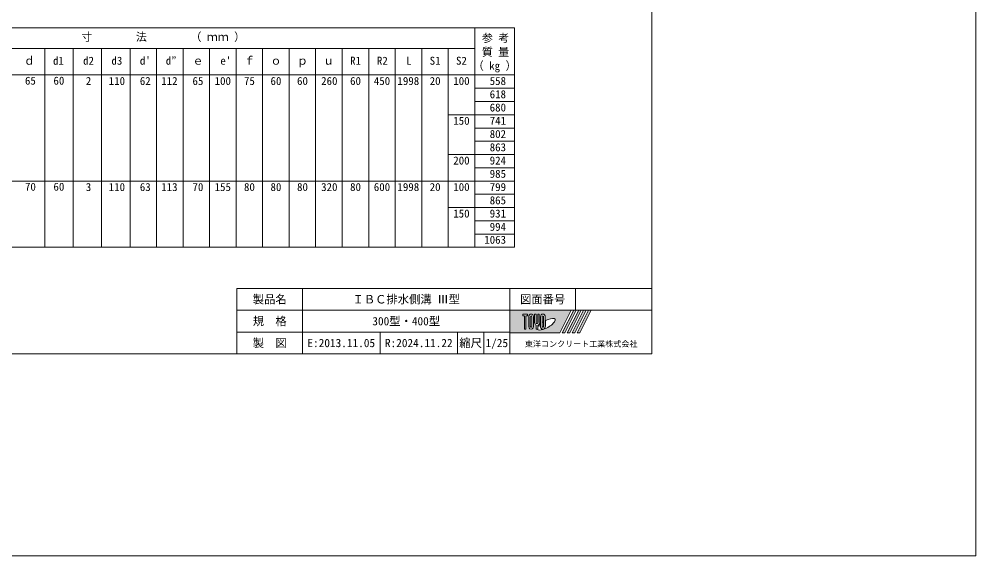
# Model space of a CAD drawing. Units: millimetres at full size; details may follow other scales. Extents: x 80703 to 103503, y 5263 to 15046.
# Drawn here: x 99121 to 103503, y 5263 to 7723 of the extents above; entities that cross this region are included whole.
import ezdxf
from ezdxf.enums import TextEntityAlignment as Align

# ---------------------------------------------------------------- set-up
doc = ezdxf.new("R2010")
doc.units = ezdxf.units.MM
doc.header["$LTSCALE"] = 20
doc.layers.add('0_2', color=7, linetype='Continuous', lineweight=9)
doc.layers.add('枠', color=5, linetype='Continuous', lineweight=5)
doc.styles.add('ＭＳ ゴシック', font='')
doc.styles.get('ＭＳ ゴシック').set_extended_font_data('MS Gothic')

msp = doc.modelspace()

# ---------------------------------------------------------------- hatches: boundary and pattern name
at = {"layer": '枠'}
h = msp.add_hatch(color=7, dxfattribs=at)
h.paths.add_polyline_path([(101369.12, 6388.6), (101369.12, 6284.69), (101597.73, 6284.69), (101649.69, 6388.6)])
edge = h.paths.add_edge_path(flags=16)
edge.add_ellipse((101535.1, 6324.64), major_axis=(40.71, 22.79), ratio=0.3471473, start_angle=-144.31122, end_angle=72.1899, ccw=False)
edge.add_ellipse((101520.03, 6314.8), major_axis=(0, 13.86), ratio=0.8463542, start_angle=-160.70346, end_angle=-90)
edge.add_line((101531.75, 6314.8), (101531.75, 6341.21))
edge = h.paths.add_edge_path(flags=16)
edge.add_ellipse((101520.03, 6358.5), major_axis=(0, 12.79), ratio=0.8463542, start_angle=-90, end_angle=90, ccw=False)
edge.add_line((101530.85, 6358.5), (101530.85, 6314.8))
edge.add_ellipse((101520.03, 6314.8), major_axis=(0, 12.79), ratio=0.8463542, start_angle=90, end_angle=-90, ccw=False)
edge.add_line((101509.2, 6314.8), (101509.2, 6358.5))
edge = h.paths.add_edge_path(flags=16)
edge.add_line((101523.64, 6358.5), (101523.64, 6314.8))
edge.add_ellipse((101520.03, 6314.8), major_axis=(0, 4.26), ratio=0.8463541, start_angle=90, end_angle=-90, ccw=False)
edge.add_line((101516.42, 6314.8), (101516.42, 6358.5))
edge.add_ellipse((101520.03, 6358.5), major_axis=(0, 4.26), ratio=0.8463541, start_angle=-90, end_angle=90, ccw=False)
edge = h.paths.add_edge_path(flags=16)
edge.add_line((101522.73, 6336.16), (101522.73, 6314.8))
edge.add_ellipse((101520.03, 6314.8), major_axis=(0, 3.2), ratio=0.8463541, start_angle=90, end_angle=-90, ccw=False)
edge.add_line((101517.32, 6314.8), (101517.32, 6332.66))
edge.add_ellipse((101535.1, 6324.64), major_axis=(40.71, 22.79), ratio=0.3471473, start_angle=107.79174, end_angle=126.47132, ccw=False)
edge = h.paths.add_edge_path(flags=16)
edge.add_line((101503.79, 6371.28), (101503.79, 6332.12))
edge.add_ellipse((101492.97, 6332.12), major_axis=(0, 12.79), ratio=0.8463542, start_angle=-163.34117, end_angle=-90, ccw=False)
edge.add_line((101496.57, 6320.06), (101496.57, 6302.01))
edge.add_line((101496.57, 6302.01), (101489.36, 6302.01))
edge.add_line((101489.36, 6302.01), (101489.36, 6320.06))
edge.add_ellipse((101492.97, 6332.12), major_axis=(0, 12.79), ratio=0.8463542, start_angle=90, end_angle=163.34117, ccw=False)
edge.add_line((101482.14, 6332.12), (101482.14, 6371.28))
edge.add_line((101482.14, 6371.28), (101489.36, 6371.28))
edge.add_line((101489.36, 6371.28), (101489.36, 6332.12))
edge.add_ellipse((101492.97, 6332.12), major_axis=(0, 4.26), ratio=0.8463541, start_angle=90, end_angle=-90)
edge.add_line((101496.57, 6332.12), (101496.57, 6371.28))
edge.add_line((101496.57, 6371.28), (101503.79, 6371.28))
edge = h.paths.add_edge_path(flags=16)
edge.add_line((101508.3, 6325.83), (101508.3, 6314.8))
edge.add_ellipse((101520.03, 6314.8), major_axis=(0, 13.86), ratio=0.8463542, start_angle=90, end_angle=-171.54427)
edge.add_ellipse((101535.1, 6324.64), major_axis=(40.71, 22.79), ratio=0.3471473, start_angle=-178.64954, end_angle=-148.29244, ccw=False)
edge.add_line((101495.02, 6300.94), (101497.48, 6300.94))
edge.add_line((101497.48, 6300.94), (101497.48, 6314.45))
edge.add_ellipse((101535.1, 6324.64), major_axis=(40.71, 22.79), ratio=0.3471473, start_angle=148.21912, end_angle=165.90812, ccw=False)
edge = h.paths.add_edge_path(flags=16)
edge.add_ellipse((101465.91, 6358.5), major_axis=(0, 12.79), ratio=0.8463542, start_angle=-90, end_angle=90, ccw=False)
edge.add_line((101476.73, 6358.5), (101476.73, 6314.8))
edge.add_ellipse((101465.91, 6314.8), major_axis=(0, 12.79), ratio=0.8463542, start_angle=90, end_angle=-90, ccw=False)
edge.add_line((101455.08, 6314.8), (101455.08, 6358.5))
edge = h.paths.add_edge_path(flags=16)
edge.add_line((101469.51, 6358.5), (101469.51, 6314.8))
edge.add_ellipse((101465.91, 6314.8), major_axis=(0, 4.26), ratio=0.8463541, start_angle=90, end_angle=-90, ccw=False)
edge.add_line((101462.3, 6314.8), (101462.3, 6358.5))
edge.add_ellipse((101465.91, 6358.5), major_axis=(0, 4.26), ratio=0.8463541, start_angle=-90, end_angle=90, ccw=False)
h.paths.add_polyline_path([(101449.67, 6371.28), (101449.67, 6362.76), (101442.45, 6362.76), (101442.45, 6302.01), (101435.24, 6302.01), (101435.24, 6362.76), (101428.02, 6362.76), (101428.02, 6371.28)], flags=16)
for points in [[(101609.16, 6284.69), (101620.59, 6284.69), (101672.55, 6388.6), (101661.12, 6388.6)], [(101695.41, 6388.6), (101683.98, 6388.6), (101632.02, 6284.69), (101643.46, 6284.69)], [(101718.27, 6388.6), (101706.84, 6388.6), (101654.89, 6284.69), (101666.32, 6284.69)], [(101741.14, 6388.6), (101729.71, 6388.6), (101677.75, 6284.69), (101689.18, 6284.69)]]:
    msp.add_hatch(color=7, dxfattribs=at).paths.add_polyline_path(points)

# ---------------------------------------------------------------- linework, layer by layer
at = {"layer": '0_2'}
for p, q in [((98015.67, 7683.47), (101390.57, 7683.47)), ((101208.33, 7683.47), (101208.33, 6677.05)), ((101390.57, 7683.47), (101390.57, 6677.05)), ((98353.86, 7588.29), (101208.33, 7588.29)), ((99238.32, 7588.29), (99238.32, 6677.05)), ((99368.83, 7588.29), (99368.83, 6677.05)), ((99499.33, 7588.29), (99499.33, 6677.05)), ((99629.33, 7588.29), (99629.33, 6677.05)), ((99750.83, 7588.29), (99750.83, 6677.05)), ((99872.33, 7588.29), (99872.33, 6677.05)), ((99993.83, 7588.29), (99993.83, 6677.05)), ((100114.83, 7588.29), (100114.83, 6677.05)), ((100236.33, 7588.29), (100236.33, 6677.05)), ((100357.83, 7588.29), (100357.83, 6677.05)), ((100479.32, 7588.29), (100479.32, 6677.05)), ((100600.82, 7588.29), (100600.82, 6677.05)), ((100722.32, 7588.29), (100722.32, 6677.05)), ((100843.82, 7588.29), (100843.82, 6980.8)), ((100965.32, 7588.29), (100965.32, 6677.05)), ((101086.82, 7588.29), (101086.82, 6677.05)), ((98015.67, 7466.79), (101390.57, 7466.79)), ((101208.33, 7406.04), (101390.57, 7406.04)), ((101208.33, 7345.29), (101390.57, 7345.29)), ((101086.82, 7284.54), (101390.57, 7284.54)), ((101208.33, 7223.79), (101390.57, 7223.79)), ((101208.33, 7163.04), (101390.57, 7163.04)), ((101086.82, 7102.29), (101390.57, 7102.29)), ((101208.33, 7041.55), (101390.57, 7041.55)), ((98718.36, 6980.8), (101390.57, 6980.8)), ((99629.33, 6980.8), (99629.33, 6677.05)), ((99872.33, 6980.8), (99872.33, 6677.05)), ((99993.83, 6980.8), (99993.83, 6677.05)), ((100114.83, 6980.8), (100114.83, 6677.05)), ((100236.33, 6980.8), (100236.33, 6677.05)), ((100357.83, 6980.8), (100357.83, 6677.05)), ((100479.32, 6980.8), (100479.32, 6677.05)), ((100600.82, 6980.8), (100600.82, 6677.05)), ((100722.32, 6980.8), (100722.32, 6677.05)), ((100843.82, 6980.8), (100843.82, 6677.05)), ((101208.33, 6980.8), (101390.57, 6980.8)), ((101208.33, 6920.04), (101390.57, 6920.04)), ((101086.82, 6859.3), (101390.57, 6859.3)), ((101208.33, 6798.55), (101390.57, 6798.55)), ((101208.33, 6737.8), (101390.57, 6737.8)), ((98015.67, 6677.05), (101390.57, 6677.05))]:
    msp.add_line(p, q, dxfattribs=at)
at = {"layer": '枠', "lineweight": 20}
for p, q in [((103503.12, 5263.01), (103503.12, 15046.2)), ((102019.12, 6188.6), (102019.12, 12908.6)), ((102019.12, 6488.6), (100119.14, 6488.6)), ((100119.14, 6188.6), (100119.14, 6488.6)), ((100419.14, 6188.6), (100419.14, 6488.6)), ((101369.14, 6188.6), (101369.14, 6488.6)), ((101669.14, 6388.6), (101669.14, 6488.6)), ((102019.12, 6388.6), (100119.14, 6388.6)), ((101369.14, 6288.6), (100119.14, 6288.6)), ((100774.14, 6188.6), (100774.14, 6288.6)), ((101129.14, 6188.6), (101129.14, 6288.6)), ((101249.14, 6188.6), (101249.14, 6288.6)), ((102019.12, 6188.6), (97387.12, 6188.6)), ((95903.12, 5263.01), (103503.12, 5263.01))]:
    msp.add_line(p, q, dxfattribs=at)
at = {"layer": '枠'}
for p, q in [((101369.12, 6388.6), (101369.12, 6284.69)), ((101369.12, 6388.6), (101649.69, 6388.6)), ((101369.14, 6388.6), (101693.14, 6388.6)), ((101369.14, 6388.6), (101369.14, 6268.6)), ((101369.14, 6388.6), (101693.14, 6388.6)), ((101369.14, 6388.6), (101369.14, 6268.6)), ((101428.02, 6371.28), (101428.02, 6362.76)), ((101428.02, 6371.28), (101449.67, 6371.28)), ((101435.24, 6362.76), (101428.02, 6362.76)), ((101435.24, 6362.76), (101435.24, 6302.01)), ((101442.45, 6362.76), (101442.45, 6302.01)), ((101449.67, 6362.76), (101442.45, 6362.76)), ((101449.67, 6371.28), (101449.67, 6362.76)), ((101455.08, 6358.5), (101455.08, 6314.8)), ((101462.3, 6314.8), (101462.3, 6358.5)), ((101469.51, 6358.5), (101469.51, 6314.8)), ((101476.73, 6314.8), (101476.73, 6358.5)), ((101482.14, 6332.12), (101482.14, 6371.28)), ((101482.14, 6371.28), (101489.36, 6371.28)), ((101489.36, 6371.28), (101489.36, 6332.12)), ((101496.57, 6332.12), (101496.57, 6371.28)), ((101496.57, 6371.28), (101503.79, 6371.28)), ((101503.79, 6371.28), (101503.79, 6332.12)), ((101509.2, 6358.5), (101509.2, 6314.8)), ((101516.42, 6314.8), (101516.42, 6358.5)), ((101523.64, 6358.5), (101523.64, 6314.8)), ((101530.85, 6314.8), (101530.85, 6358.5)), ((101649.69, 6388.6), (101597.73, 6284.69)), ((101661.12, 6388.6), (101609.16, 6284.69)), ((101672.55, 6388.6), (101620.59, 6284.69)), ((101683.98, 6388.6), (101632.02, 6284.69)), ((101695.41, 6388.6), (101643.46, 6284.69)), ((101706.84, 6388.6), (101654.89, 6284.69)), ((101661.12, 6388.6), (101672.55, 6388.6)), ((101718.27, 6388.6), (101666.32, 6284.69)), ((101729.71, 6388.6), (101677.75, 6284.69)), ((101683.98, 6388.6), (101695.41, 6388.6)), ((101741.14, 6388.6), (101689.18, 6284.69)), ((101706.34, 6388.6), (101719.54, 6388.6)), ((101706.34, 6388.6), (101719.54, 6388.6)), ((101706.84, 6388.6), (101718.27, 6388.6)), ((101729.71, 6388.6), (101741.14, 6388.6)), ((101732.74, 6388.6), (101745.94, 6388.6)), ((101732.74, 6388.6), (101745.94, 6388.6)), ((101759.14, 6388.6), (101772.34, 6388.6)), ((101759.14, 6388.6), (101772.34, 6388.6)), ((101785.54, 6388.6), (101798.74, 6388.6)), ((101785.54, 6388.6), (101798.74, 6388.6)), ((101489.36, 6320.06), (101489.36, 6302.01)), ((101496.57, 6320.06), (101496.57, 6302.01)), ((101497.48, 6314.45), (101497.48, 6300.94)), ((101508.3, 6325.83), (101508.3, 6314.8)), ((101517.32, 6314.8), (101517.32, 6332.66)), ((101522.73, 6336.16), (101522.73, 6314.8)), ((101531.75, 6314.8), (101531.75, 6341.21)), ((101369.12, 6284.69), (101597.73, 6284.69)), ((101442.45, 6302.01), (101435.24, 6302.01)), ((101496.57, 6302.01), (101489.36, 6302.01)), ((101495.02, 6300.94), (101497.48, 6300.94)), ((101609.16, 6284.69), (101620.59, 6284.69)), ((101632.02, 6284.69), (101643.46, 6284.69)), ((101654.89, 6284.69), (101666.32, 6284.69)), ((101677.75, 6284.69), (101689.18, 6284.69))]:
    msp.add_line(p, q, dxfattribs=at)
for centre, major_axis, ratio, start_param, end_param in [((101465.91, 6358.5), (0, 12.79), 0.846354, 4.712389, 7.8539816), ((101465.91, 6358.5), (0, 4.26), 0.846354, 4.712389, 7.8539816), ((101520.03, 6358.5), (0, 12.79), 0.846354, 4.712389, 7.8539816), ((101520.03, 6358.5), (0, 4.26), 0.846354, 4.712389, 7.8539816), ((101465.91, 6314.8), (0, 12.79), 0.846354, 1.5707963, 4.712389), ((101465.91, 6314.8), (0, 4.26), 0.846354, 1.5707963, 4.712389), ((101492.97, 6332.12), (0, 12.79), 0.846354, 1.5707963, 2.8017557), ((101492.97, 6332.12), (0, 4.26), 0.846354, 1.5707963, 4.712389), ((101492.97, 6332.12), (0, 12.79), 0.846354, 3.4814296, 4.712389), ((101535.1, 6324.64), (40.71, 22.79), 0.347147, 2.0815197, 2.5155126), ((101520.03, 6314.8), (0, 13.86), 0.846354, 1.5707963, 3.3154679), ((101520.03, 6314.8), (0, 12.79), 0.846354, 1.5707963, 4.712389), ((101520.03, 6314.8), (0, 4.26), 0.846354, 1.5707963, 4.712389), ((101535.1, 6324.64), (40.71, 22.79), 0.347147, 1.6817405, 1.8219833), ((101520.03, 6314.8), (0, 3.2), 0.846354, 1.5707963, 4.712389), ((101535.1, 6324.64), (40.71, 22.79), 0.347147, 4.2621853, 7.7429163), ((101520.03, 6314.8), (0, 13.86), 0.846354, 3.5338438, 4.712389), ((101535.1, 6324.64), (40.71, 22.79), 0.347147, 3.2093975, 4.2004451)]:
    msp.add_ellipse(centre, major_axis=major_axis, ratio=ratio, start_param=start_param, end_param=end_param, dxfattribs=at)

# ---------------------------------------------------------------- texts
at = {"layer": '0_2', "style": 'ＭＳ ゴシック'}
for s, p in [('寸\u3000\u3000\u3000\u3000法\u3000\u3000\u3000\u3000（ ｍｍ ）', (99781.09, 7612.01)), ('d2', (99439.08, 7502.88)), ('d3', (99569.08, 7502.88)), ("d'", (99699.08, 7502.88)), ('ｆ', (100176.08, 7502.88)), ('ｏ', (100297.58, 7502.88)), ('ｐ', (100419.07, 7502.88)), ('R1', (100662.07, 7502.88)), ('S1', (101026.57, 7502.88)), ('S2', (101147.07, 7502.88)), ('2', (99439.08, 7410)), ('110', (99569.08, 7410)), ('62', (99699.08, 7410)), ('75', (100176.08, 7410)), ('60', (100297.58, 7410)), ('60', (100419.07, 7410)), ('60', (100662.07, 7410)), ('20', (101026.57, 7410)), ('100', (101147.07, 7410)), ('150', (101147.07, 7227.75)), ('200', (101147.07, 7045.5)), ('3', (99439.08, 6924)), ('110', (99569.08, 6924)), ('63', (99699.08, 6924)), ('80', (100176.08, 6924)), ('80', (100297.58, 6924)), ('80', (100419.07, 6924)), ('80', (100662.07, 6924)), ('20', (101026.57, 6924)), ('100', (101147.07, 6924)), ('150', (101147.07, 6802.5))]:
    msp.add_text(s, height=36.66, dxfattribs=at).set_placement(p, align=Align.BOTTOM_CENTER)
for s, p in [('参 考', (101240.63, 7606.58)), ('質 量', (101240.63, 7542.94)), ('ｄ', (99143.05, 7502.88)), ('d1', (99276.39, 7502.88)), ('d”', (99793.01, 7502.88)), ('ｅ', (99915.27, 7502.88)), ("e'", (100042.72, 7502.88)), ('ｕ', (100513.81, 7502.88)), ('R2', (100759.94, 7502.88)), ('L', (100894.15, 7502.88)), ('（ kg ）', (101199.34, 7479.6)), ('65', (99148.08, 7411.42)), ('60', (99278.57, 7411.42)), ('112', (99772.1, 7410)), ('65', (99915.27, 7410)), ('100', (100016.76, 7410)), ('260', (100504.5, 7410)), ('450', (100745.73, 7410)), ('1998', (100853.94, 7410)), ('70', (99148.08, 6925.41)), ('60', (99278.57, 6925.41)), ('113', (99772.1, 6924)), ('70', (99915.27, 6924)), ('155', (100016.76, 6924)), ('320', (100504.49, 6924)), ('600', (100745.72, 6924)), ('1998', (100853.94, 6924))]:
    msp.add_text(s, height=36.66, dxfattribs=at).set_placement(p, align=Align.BOTTOM_LEFT)
for s, p in [('558', (101351.3, 7410)), ('618', (101351.3, 7349.25)), ('680', (101351.3, 7288.5)), ('741', (101351.3, 7227.75)), ('802', (101351.3, 7167)), ('863', (101351.3, 7106.25)), ('924', (101351.3, 7045.5)), ('985', (101351.3, 6984.75)), ('799', (101351.3, 6924)), ('865', (101351.3, 6863.25)), ('931', (101351.3, 6802.5)), ('994', (101351.3, 6741.75)), ('1063', (101351.3, 6682.4))]:
    msp.add_text(s, height=36.66, dxfattribs=at).set_placement(p, align=Align.BOTTOM_RIGHT)
at = {"layer": '枠', "color": 7, "style": 'ＭＳ ゴシック'}
for s, height, p in [('製品名', 37.98, (100269.14, 6438.6)), ('ＩＢＣ排水側溝 Ⅲ型', 37.98, (100894.14, 6438.6)), ('図面番号', 37.98, (101519.14, 6438.6)), ('規\u3000格', 37.98, (100269.14, 6338.6)), ('300型・400型', 37.98, (100894.14, 6338.6)), ('製\u3000図', 37.98, (100269.14, 6238.6)), ('E:2013.11.05', 37.98, (100596.64, 6238.6)), ('R:2024.11.22', 37.98, (100951.64, 6238.6)), ('縮尺', 37.98, (101189.14, 6238.6)), ('1/25', 37.98, (101309.14, 6238.6)), ('東洋コンクリート工業株式会社', 26.31, (101695.44, 6234.16))]:
    msp.add_text(s, height=height, dxfattribs=at).set_placement(p, align=Align.MIDDLE_CENTER)

doc.saveas('drawing.dxf')
